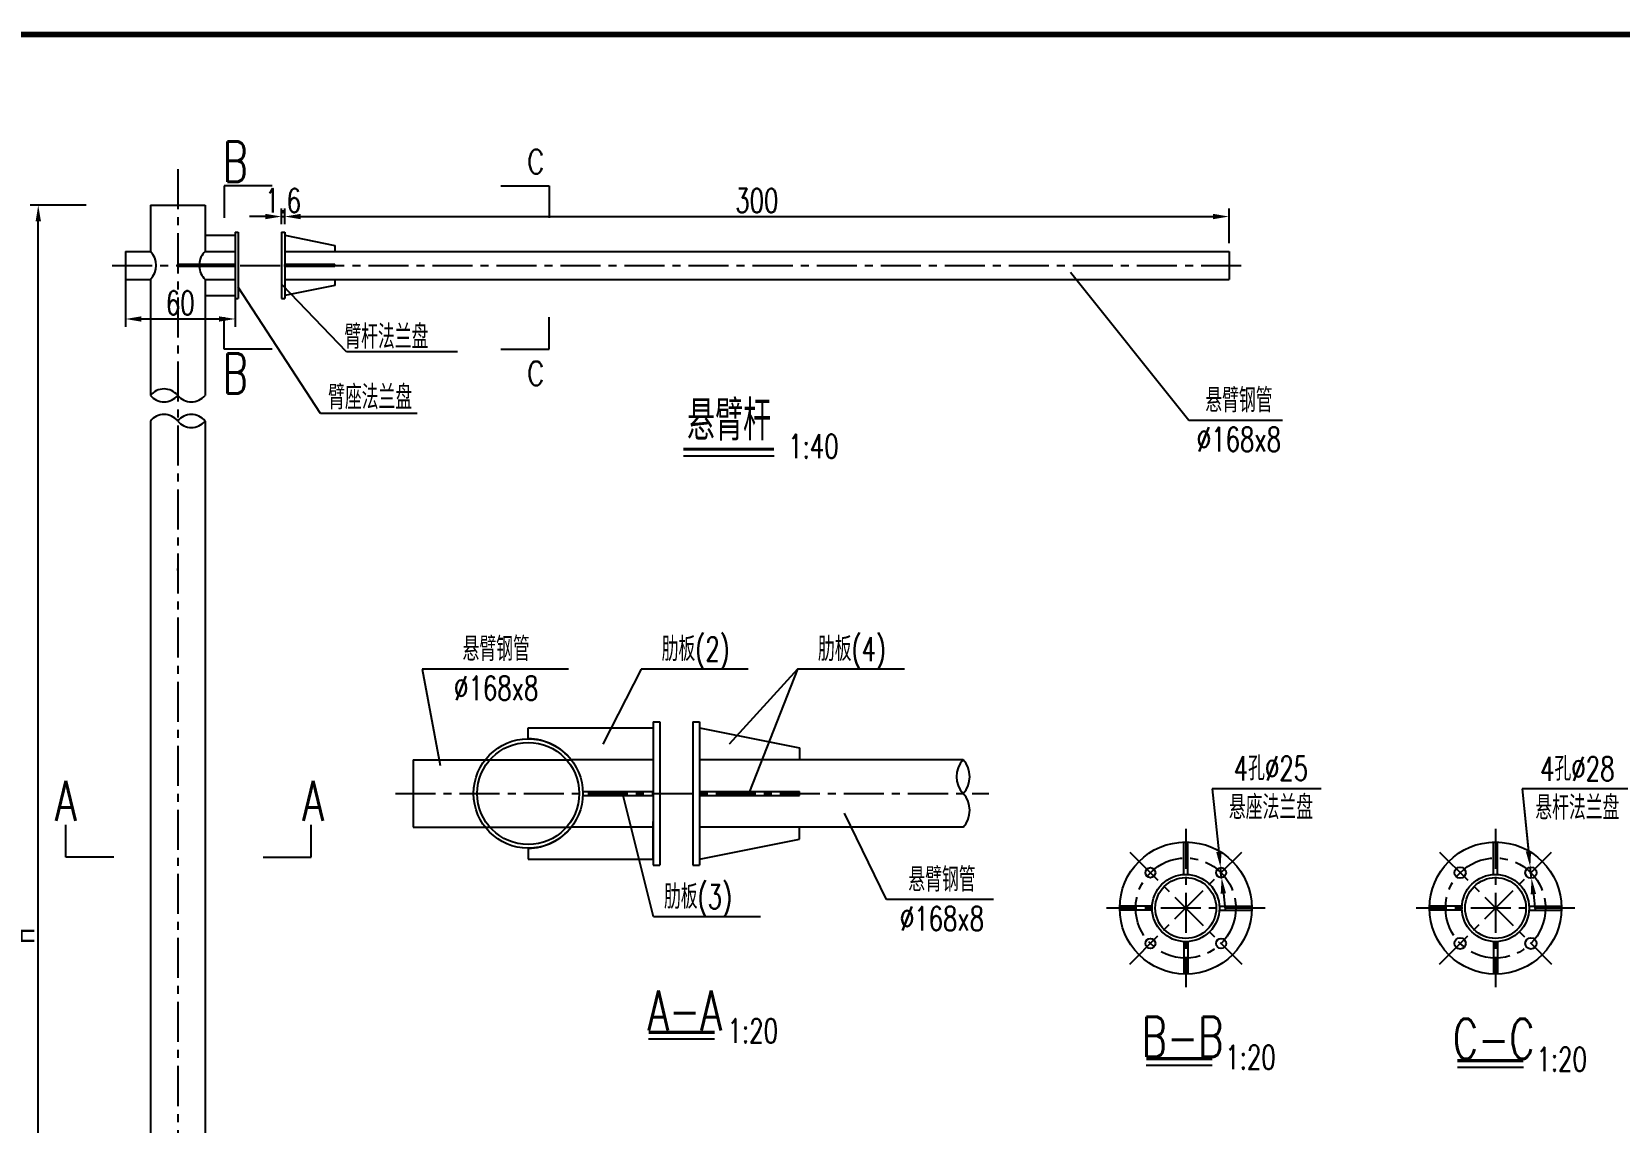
# Model space of a CAD drawing. Extents: x 4349 to 271026, y -15323 to -8945.
# Drawn here: x 4546.1 to 4744.3, y -12030.9 to -11894.7 of the extents above; entities that cross this region are included whole.
import ezdxf
from ezdxf.enums import TextEntityAlignment as Align

# ---------------------------------------------------------------- set-up
doc = ezdxf.new("R2010")
doc.units = 0
doc.header["$LTSCALE"] = 2
doc.header["$PDMODE"] = 32
doc.header["$PDSIZE"] = 0.3
doc.linetypes.add('CENTERX2', pattern=[4, 2.5, -0.5, 0.5, -0.5])
doc.layers.get('DEFPOINTS').update_dxf_attribs({"linetype": 'CONTINUOUS'})
for name, color, linetype in [('中线', 2, 'CENTERX2'), ('图框', 7, 'CONTINUOUS'), ('尺寸标注', 4, 'CONTINUOUS'), ('文字', 7, 'CONTINUOUS'), ('文字符号', 7, 'CONTINUOUS'), ('结构1', 1, 'CONTINUOUS'), ('结构2', 7, 'CONTINUOUS')]:
    doc.layers.add(name, color=color, linetype=linetype)
doc.styles.get("Standard").update_dxf_attribs({"font": 'simplex1.shx', "width": 0.7, "bigfont": 'hztxt.shx'})
doc.styles.add('TEXT', font='romans__.shx', dxfattribs={"width": 0.8, "bigfont": 'hztxt.shx'})
doc.dimstyles.new('1：10', dxfattribs={"dimtxt": 3, "dimasz": 2, "dimexe": 1, "dimexo": 1, "dimgap": 0.5, "dimtad": 1, "dimrnd": 0.0095, "dimdsep": 46, "dimtxsty": 'Standard', "dimcen": 0.09, "dimclrd": 256, "dimclre": 256, "dimadec": 0, "dimazin": 0, "dimtfac": 1, "dimtix": 1, "dimtmove": 2, "dimatfit": 3, "dimfxl": 0, "dimtolj": 1, "dimtzin": 0, "dimarcsym": 0})
doc.dimstyles.new('比例1：15', dxfattribs={"dimtxt": 3, "dimasz": 2, "dimexe": 1, "dimexo": 1, "dimgap": 0.5, "dimtad": 1, "dimlfac": 1.5, "dimzin": 13, "dimdsep": 46, "dimtxsty": 'Standard', "dimcen": -0.09, "dimclrd": 256, "dimclre": 256, "dimclrt": 256, "dimaunit": 1, "dimadec": 0, "dimazin": 0, "dimtfac": 0.0005, "dimtix": 1, "dimtmove": 2, "dimatfit": 3, "dimfxl": 0, "dimtolj": 1, "dimtzin": 13, "dimarcsym": 0})
doc.dimstyles.new('比例1：40', dxfattribs={"dimtxt": 3, "dimasz": 2, "dimexe": 1, "dimexo": 1, "dimgap": 0.5, "dimtad": 1, "dimdec": 0, "dimlfac": 4, "dimzin": 13, "dimdsep": 46, "dimtxsty": 'Standard', "dimcen": -0.09, "dimclrd": 256, "dimclre": 256, "dimclrt": 256, "dimaunit": 1, "dimadec": 0, "dimazin": 0, "dimtfac": 0.0005, "dimtdec": 0, "dimtix": 1, "dimtmove": 2, "dimatfit": 3, "dimfxl": 0, "dimtolj": 1, "dimtzin": 13, "dimarcsym": 0})

# ---------------------------------------------------------------- blocks, each defined once
blk = doc.blocks.new('*D502')
at = {"layer": 'DEFPOINTS', "color": 0, "linetype": 'Continuous'}
for p in [(4577.66, -11917.76), (4577.26, -11919.73), (4577.66, -11919.73)]:
    blk.add_point(p, dxfattribs=at)
at = {"layer": '尺寸标注', "linetype": 'Continuous', "lineweight": -2}
for p, q in [((4575.26, -11917.76), (4573.26, -11917.76)), ((4577.26, -11918.73), (4577.26, -11916.76)), ((4577.26, -11917.76), (4577.66, -11917.76)), ((4577.66, -11918.73), (4577.66, -11916.76)), ((4579.66, -11917.76), (4581.66, -11917.76))]:
    blk.add_line(p, q, dxfattribs=at)
at = {"layer": '尺寸标注', "linetype": 'Continuous'}
for points in [[(4575.26, -11917.42), (4575.26, -11918.09), (4577.26, -11917.76)], [(4579.66, -11917.42), (4579.66, -11918.09), (4577.66, -11917.76)]]:
    blk.add_solid(points, dxfattribs=at)
at = {"layer": '尺寸标注', "linetype": 'Continuous', "insert": (4577.46, -11915.76), "char_height": 3, "attachment_point": 5}
blk.add_mtext('\\A1;1.6', dxfattribs=at)
blk = doc.blocks.new('*D503')
at = {"layer": 'DEFPOINTS', "color": 0, "linetype": 'Continuous'}
for p in [(4695.61, -11917.76), (4577.66, -11919.73), (4695.61, -11922.1)]:
    blk.add_point(p, dxfattribs=at)
at = {"layer": '尺寸标注', "linetype": 'Continuous', "lineweight": -2}
for p, q in [((4577.66, -11918.73), (4577.66, -11916.76)), ((4579.66, -11917.76), (4693.61, -11917.76)), ((4695.61, -11921.1), (4695.61, -11916.76))]:
    blk.add_line(p, q, dxfattribs=at)
at = {"layer": '尺寸标注', "linetype": 'Continuous'}
for points in [[(4579.66, -11917.42), (4579.66, -11918.09), (4577.66, -11917.76)], [(4693.61, -11917.42), (4693.61, -11918.09), (4695.61, -11917.76)]]:
    blk.add_solid(points, dxfattribs=at)
at = {"layer": '尺寸标注', "linetype": 'Continuous', "insert": (4636.63, -11915.76), "char_height": 3, "attachment_point": 5}
blk.add_mtext('\\A1;300', dxfattribs=at)
blk = doc.blocks.new('*D504')
at = {"layer": 'DEFPOINTS', "color": 0, "linetype": 'Continuous'}
for p in [(4557.76, -11922.1), (4571.46, -11922.1), (4571.46, -11930.55)]:
    blk.add_point(p, dxfattribs=at)
at = {"layer": '尺寸标注', "linetype": 'Continuous', "lineweight": -2}
for p, q in [((4557.76, -11924.55), (4557.76, -11931.55)), ((4571.46, -11924.55), (4571.46, -11931.55)), ((4559.76, -11930.55), (4569.46, -11930.55))]:
    blk.add_line(p, q, dxfattribs=at)
at = {"layer": '尺寸标注', "linetype": 'Continuous'}
for points in [[(4559.76, -11930.22), (4559.76, -11930.89), (4557.76, -11930.55)], [(4569.46, -11930.22), (4569.46, -11930.89), (4571.46, -11930.55)]]:
    blk.add_solid(points, dxfattribs=at)
at = {"layer": '尺寸标注', "linetype": 'Continuous', "insert": (4564.61, -11928.55), "char_height": 3, "attachment_point": 5}
blk.add_mtext('\\A1;60', dxfattribs=at)
blk = doc.blocks.new('*D538')
at = {"layer": 'DEFPOINTS', "color": 0, "linetype": 'Continuous'}
for p in [(4546.88, -11916.35), (4560.88, -11916.35), (4546.88, -12098.85)]:
    blk.add_point(p, dxfattribs=at)
at = {"layer": '尺寸标注', "linetype": 'Continuous', "lineweight": -2}
for p, q in [((4552.88, -11916.35), (4545.88, -11916.35)), ((4546.88, -12096.85), (4546.88, -11918.35)), ((4546.88, -12098.85), (4545.88, -12098.85))]:
    blk.add_line(p, q, dxfattribs=at)
at = {"layer": '尺寸标注', "linetype": 'Continuous'}
for points in [[(4546.55, -11918.35), (4547.22, -11918.35), (4546.88, -11916.35)], [(4546.55, -12096.85), (4547.22, -12096.85), (4546.88, -12098.85)]]:
    blk.add_solid(points, dxfattribs=at)
at = {"layer": '尺寸标注', "color": 0, "linetype": 'Continuous', "insert": (4544.88, -12007.6), "char_height": 3, "attachment_point": 5, "rotation": 90}
blk.add_mtext('\\A1;H', dxfattribs=at)

msp = doc.modelspace()

# ---------------------------------------------------------------- linework, layer by layer
at = {"layer": '中线'}
for p, q in [((4564.29655, -11911.85347), (4564.29655, -12125.77211)), ((4556.10905, -11923.85394), (4697.10974, -11923.85394)), ((4591.50998, -11989.81919), (4665.59339, -11989.81919)), ((4690.20051, -11994.22673), (4690.20051, -12014.02673)), ((4728.89451, -11994.22673), (4728.89451, -12014.02673)), ((4683.20015, -11997.12637), (4697.20087, -12011.12709)), ((4683.20015, -12011.12709), (4697.20087, -11997.12637)), ((4721.89415, -12011.12709), (4735.89486, -11997.12637)), ((4721.89415, -11997.12637), (4735.89486, -12011.12709)), ((4700.10051, -12004.12673), (4680.30051, -12004.12673)), ((4738.79451, -12004.12673), (4718.99451, -12004.12673))]:
    msp.add_line(p, q, dxfattribs=at)
for centre in [(4690.20051, -12004.12673), (4728.89451, -12004.12673)]:
    msp.add_circle(centre, 6.25, dxfattribs=at)
at = {"layer": '图框', "const_width": 0.7}
msp.add_lwpolyline([(4916.92857, -11895.02657), (4536.92857, -11895.02657), (4536.92858, -12172.02657), (4916.92858, -12172.02657), (4916.92857, -11895.02657)], dxfattribs=at)
at = {"layer": '尺寸标注', "color": 2}
for p, q in [((4594.83224, -11974.27326), (4597.06839, -11986.31919)), ((4613.12196, -11974.27326), (4594.83224, -11974.27326)), ((4622.18765, -11974.27326), (4617.38936, -11983.6552)), ((4635.56085, -11974.27326), (4622.18765, -11974.27326)), ((4641.70457, -11974.27326), (4633.1555, -11983.6552)), ((4641.70457, -11974.27326), (4635.70492, -11989.56919)), ((4655.07777, -11974.27326), (4641.70457, -11974.27326)), ((4693.49135, -11989.21938), (4694.33908, -11997.09738)), ((4707.13096, -11989.21938), (4693.49135, -11989.21938)), ((4745.40583, -11989.2204), (4732.21676, -11989.22297)), ((4732.21676, -11989.22297), (4733.01522, -11997.10533)), ((4623.72897, -12005.21422), (4619.94995, -11990.06919)), ((4652.83567, -12003.06733), (4647.59608, -11992.2849)), ((4666.17543, -12003.06733), (4652.83567, -12003.06733)), ((4637.10217, -12005.21422), (4623.72897, -12005.21422))]:
    msp.add_line(p, q, dxfattribs=at)
at = {"layer": '尺寸标注', "linetype": 'Continuous'}
for p, q in [((4693.49135, -11989.21938), (4694.33908, -11997.09738)), ((4732.21676, -11989.22297), (4733.00599, -11997.02493)), ((4694.68679, -12000.32873), (4694.55306, -11999.0859)), ((4733.39376, -12000.40275), (4733.23409, -11999.01188)), ((4694.90077, -12002.31725), (4695.11475, -12004.30577)), ((4733.62186, -12002.3897), (4733.84996, -12004.37665))]:
    msp.add_line(p, q, dxfattribs=at)
at = {"layer": '尺寸标注', "linetype": 'ByBlock'}
for centre, start, end in [((4562.5903, -11941.49964), 39.372349, 140.627651), ((4562.5903, -11938.69934), 219.372349, 320.627651), ((4566.0028, -11938.69934), 219.372349, 320.627651), ((4562.5903, -11944.69569), 39.372349, 140.627651), ((4566.0028, -11944.69569), 39.372349, 140.627651), ((4566.0028, -11941.89539), 219.372349, 320.627651)]:
    msp.add_arc(centre, 2.2072, start, end, dxfattribs=at)
at = {"layer": '尺寸标注', "linetype": 'Continuous'}
for points in [[(4694.6705, -11997.06172), (4694.00766, -11997.13304), (4694.55306, -11999.0859)], [(4733.33714, -11996.98691), (4732.67483, -11997.06295), (4733.23409, -11999.01188)], [(4695.23219, -12002.28158), (4694.56935, -12002.35291), (4694.68679, -12000.32873)], [(4733.95302, -12002.35168), (4733.2907, -12002.42771), (4733.39376, -12000.40275)]]:
    msp.add_solid(points, dxfattribs=at)
at = {"layer": '文字'}
for p, q in [((4627.46783, -11947.63236), (4638.78352, -11947.63236)), ((4623.1076, -12020.46296), (4631.34372, -12020.46296)), ((4685.27716, -12023.76467), (4693.51327, -12023.76467)), ((4724.14031, -12024.0103), (4732.37642, -12024.0103))]:
    msp.add_line(p, q, dxfattribs=at)
at = {"layer": '文字', "const_width": 0.4}
for points in [[(4627.46783, -11946.80817), (4638.78352, -11946.80817)], [(4623.1076, -12019.63877), (4631.34372, -12019.63877)], [(4685.27716, -12022.94048), (4693.51327, -12022.94048)], [(4724.14031, -12023.18611), (4732.37642, -12023.18611)]]:
    msp.add_lwpolyline(points, dxfattribs=at)
at = {"layer": '文字符号'}
for p, q in [((4585.38031, -11934.6433), (4577.39231, -11926.33416)), ((4690.59641, -11943.21068), (4675.82664, -11924.76513)), ((4582.14504, -11942.37156), (4571.85905, -11926.5667)), ((4599.26431, -11934.6433), (4585.38031, -11934.6433)), ((4594.19388, -11942.37156), (4582.14504, -11942.37156)), ((4702.30015, -11943.21068), (4690.59641, -11943.21068))]:
    msp.add_line(p, q, dxfattribs=at)
at = {"layer": '结构1'}
for p, q in [((4560.88405, -11916.35394), (4560.88405, -11922.10394)), ((4560.88405, -11916.35394), (4567.70905, -11916.35394)), ((4567.70905, -11916.35394), (4567.70905, -11922.10394)), ((4567.70905, -11920.10394), (4571.45905, -11920.10394)), ((4571.45905, -11919.72894), (4571.85905, -11919.72894)), ((4571.45905, -11919.72894), (4571.45905, -11927.97894)), ((4571.85905, -11919.72894), (4571.85905, -11927.97894)), ((4577.25974, -11919.72894), (4577.65974, -11919.72894)), ((4577.25974, -11919.72894), (4577.25974, -11927.97894)), ((4577.65974, -11919.72894), (4577.65974, -11927.97894)), ((4577.65974, -11920.10394), (4583.90974, -11921.35394)), ((4557.75905, -11922.10394), (4560.88405, -11922.10394)), ((4557.75905, -11922.10394), (4557.75905, -11925.60394)), ((4567.70905, -11922.10394), (4571.45905, -11922.10394)), ((4577.65974, -11922.10394), (4695.60974, -11922.10394)), ((4583.90974, -11921.35394), (4583.90974, -11922.10394)), ((4695.60974, -11922.10394), (4695.60974, -11925.60394)), ((4564.29655, -11923.97894), (4564.29655, -11923.72894)), ((4571.45905, -11923.72894), (4564.29655, -11923.72894)), ((4571.45905, -11923.97894), (4564.29655, -11923.97894)), ((4577.65974, -11923.97894), (4577.65974, -11923.72894)), ((4583.90974, -11923.72894), (4577.65974, -11923.72894)), ((4583.90974, -11923.97894), (4577.65974, -11923.97894)), ((4583.90974, -11923.72894), (4583.90974, -11923.97894)), ((4557.75905, -11925.60394), (4560.88405, -11925.60394)), ((4560.88405, -11925.60394), (4560.88405, -11940.09949)), ((4567.70905, -11925.60394), (4571.45905, -11925.60394)), ((4567.70905, -11925.60394), (4567.70905, -11940.09949)), ((4577.65974, -11925.60394), (4695.60974, -11925.60394)), ((4583.90974, -11926.35394), (4577.65974, -11927.60394)), ((4583.90974, -11925.60394), (4583.90974, -11926.35394)), ((4567.70905, -11927.60394), (4571.45905, -11927.60394)), ((4571.45905, -11927.97894), (4571.85905, -11927.97894)), ((4577.25974, -11927.97894), (4577.65974, -11927.97894)), ((4560.88405, -11943.29554), (4560.88405, -11963.60394)), ((4567.70905, -11943.29554), (4567.70905, -11963.60394)), ((4564.29655, -11961.97894), (4564.29655, -11961.72894)), ((4560.88405, -11963.60394), (4560.88405, -12088.85394)), ((4567.70905, -11963.60394), (4567.70905, -12088.85394)), ((4608.07688, -11982.99419), (4608.07688, -11981.61919)), ((4608.07688, -11981.61919), (4623.70188, -11981.61919)), ((4623.70188, -11980.86919), (4624.50188, -11980.86919)), ((4623.70188, -11980.86919), (4623.70188, -11998.76919)), ((4623.70188, -11981.61919), (4623.70188, -11986.31919)), ((4624.50188, -11980.86919), (4624.50188, -11998.76919)), ((4628.65492, -11980.86919), (4629.45492, -11980.86919)), ((4628.65492, -11980.86919), (4628.65492, -11998.76919)), ((4629.45492, -11980.86919), (4629.45492, -11998.76919)), ((4629.45492, -11981.61919), (4641.95492, -11984.11919)), ((4593.70188, -11985.61919), (4602.69723, -11985.61919)), ((4593.70188, -11985.61919), (4593.70188, -11994.01919)), ((4602.74859, -11985.61919), (4613.45653, -11985.61919)), ((4623.70188, -11985.61919), (4613.45653, -11985.61919)), ((4662.39889, -11985.61919), (4629.45492, -11985.61919)), ((4641.95492, -11984.11919), (4641.95492, -11985.61919)), ((4629.45492, -11989.56919), (4641.95492, -11989.56919)), ((4641.95492, -11990.06919), (4641.95492, -11989.56919)), ((4629.45492, -11990.06919), (4641.95492, -11990.06919)), ((4623.70188, -11998.01919), (4623.70188, -11993.31919)), ((4593.70188, -11994.01919), (4602.69723, -11994.01919)), ((4602.74859, -11994.01919), (4613.45653, -11994.01919)), ((4623.70188, -11994.01919), (4613.45653, -11994.01919)), ((4662.39889, -11994.01919), (4629.45492, -11994.01919)), ((4629.45492, -11998.01919), (4641.95492, -11995.51919)), ((4641.95492, -11995.51919), (4641.95492, -11994.01919)), ((4608.07688, -11996.64419), (4608.07688, -11998.01919)), ((4608.07688, -11998.01919), (4623.70188, -11998.01919)), ((4623.70188, -11998.76919), (4624.50188, -11998.76919)), ((4628.65492, -11998.76919), (4629.45492, -11998.76919))]:
    msp.add_line(p, q, dxfattribs=at)
for points in [[(4614.8973, -11989.56919), (4623.70188, -11989.56919)], [(4614.8973, -11990.06919), (4623.70188, -11990.06919)]]:
    msp.add_lwpolyline(points, dxfattribs=at)
for centre, radius in [((4690.20051, -12004.12673), 8.25), ((4728.89451, -12004.12673), 8.25), ((4690.20051, -12004.12673), 4.2), ((4690.20051, -12004.12673), 3.8), ((4728.89451, -12004.12673), 4.2), ((4728.89451, -12004.12673), 3.8)]:
    msp.add_circle(centre, radius, dxfattribs=at)
for centre, radius, start, end in [((4559.12369, -11923.85394), 2.48221, 315.1691386, 44.8308614), ((4569.46941, -11923.85394), 2.48221, 135.1691386, 177.1134606), ((4569.46941, -11923.85394), 2.48221, 182.8865394, 224.8308614), ((4608.07688, -11989.81919), 6.825, 37.9798724, 90), ((4608.07688, -11989.81919), 6.825, 270, 322.0201276)]:
    msp.add_arc(centre, radius, start, end, dxfattribs=at)
at = {"layer": '结构2', "color": 1}
for p, q in [((4570.10058, -11913.90718), (4570.10058, -11917.90718)), ((4610.67685, -11913.90718), (4610.67685, -11917.90718)), ((4570.10058, -11934.34199), (4570.10058, -11930.34199)), ((4610.67685, -11934.34199), (4610.67685, -11930.34199)), ((4550.31608, -11997.75301), (4550.31608, -11993.75301)), ((4580.9878, -11997.75301), (4580.9878, -11993.75301))]:
    msp.add_line(p, q, dxfattribs=at)
at = {"layer": '结构2'}
for p, q in [((4576.10058, -11913.90718), (4570.10058, -11913.90718)), ((4604.67685, -11913.90718), (4610.67685, -11913.90718)), ((4576.10058, -11934.34199), (4570.10058, -11934.34199)), ((4604.67685, -11934.34199), (4610.67685, -11934.34199)), ((4556.31608, -11997.75301), (4550.31608, -11997.75301)), ((4574.9878, -11997.75301), (4580.9878, -11997.75301)), ((4689.95051, -11999.93418), (4689.95051, -11995.92673)), ((4690.45051, -11995.92673), (4689.95051, -11995.92673)), ((4690.45051, -11999.93418), (4690.45051, -11995.92673)), ((4729.14451, -11995.92673), (4728.64451, -11995.92673)), ((4728.64451, -11999.93418), (4728.64451, -11995.92673)), ((4729.14451, -11999.93418), (4729.14451, -11995.92673)), ((4686.00796, -12003.87673), (4682.00051, -12003.87673)), ((4682.00051, -12003.87673), (4682.00051, -12004.37673)), ((4686.00796, -12004.37673), (4682.00051, -12004.37673)), ((4694.39306, -12003.87673), (4698.40051, -12003.87673)), ((4694.39306, -12004.37673), (4698.40051, -12004.37673)), ((4698.40051, -12003.87673), (4698.40051, -12004.37673)), ((4720.69451, -12003.87673), (4720.69451, -12004.37673)), ((4724.70195, -12003.87673), (4720.69451, -12003.87673)), ((4724.70195, -12004.37673), (4720.69451, -12004.37673)), ((4733.08706, -12003.87673), (4737.09451, -12003.87673)), ((4733.08706, -12004.37673), (4737.09451, -12004.37673)), ((4737.09451, -12003.87673), (4737.09451, -12004.37673)), ((4689.95051, -12008.31928), (4689.95051, -12012.32673)), ((4690.45051, -12008.31928), (4690.45051, -12012.32673)), ((4728.64451, -12008.31928), (4728.64451, -12012.32673)), ((4729.14451, -12008.31928), (4729.14451, -12012.32673)), ((4690.45051, -12012.32673), (4689.95051, -12012.32673)), ((4729.14451, -12012.32673), (4728.64451, -12012.32673))]:
    msp.add_line(p, q, dxfattribs=at)
for centre, radius in [((4608.07688, -11989.81919), 6.825), ((4608.07688, -11989.81919), 6.375), ((4685.78109, -11999.70731), 0.625), ((4694.61993, -11999.70731), 0.625), ((4724.47509, -11999.70731), 0.7), ((4733.31392, -11999.70731), 0.7), ((4685.78109, -12008.54615), 0.625), ((4694.61993, -12008.54615), 0.625), ((4724.47509, -12008.54615), 0.7), ((4733.31392, -12008.54615), 0.7)]:
    msp.add_circle(centre, radius, dxfattribs=at)
for centre, start, end in [((4664.66633, -11987.71919), 137.1955605, 222.8044395), ((4660.13145, -11987.71919), 317.1955605, 42.8044395), ((4660.13145, -11991.91919), 317.1955605, 42.8044395)]:
    msp.add_arc(centre, 3.09052, start, end, dxfattribs=at)

# ---------------------------------------------------------------- texts
at = {"layer": '文字', "width": 0.7}
for s, height, p in [('B', 5, (4571.47865, -11910.90339)), ('臂杆法兰盘', 3, (4590.36372, -11932.77732)), ('B', 5, (4571.47865, -11937.34578)), ('臂座法兰盘', 3, (4588.33218, -11940.33488)), ('悬臂杆', 5, (4633.15919, -11943.23092)), ('悬臂钢管', 3, (4696.84458, -11940.71068)), ('%%C168x8', 3, (4696.84458, -11945.58338)), ('1:40', 3, (4643.69839, -11946.44812)), ('悬臂钢管', 3, (4604.07494, -11971.77326)), ('肋板(2)', 3, (4629.00022, -11971.77326)), ('肋板(4)', 3, (4648.51714, -11971.77326)), ('%%C168x8', 3, (4604.07494, -11976.64596)), ('4孔%%c25', 3, (4700.8403, -11986.67705)), ('4孔%%c28', 3, (4739.1107, -11986.71938)), ('A', 5, (4550.31608, -11990.75301)), ('A', 5, (4581.21637, -11990.75301)), ('悬座法兰盘', 3, (4700.8403, -11991.54975)), ('悬杆法兰盘', 3, (4739.1107, -11991.59208)), ('悬臂钢管', 3, (4659.7537, -12000.56733)), ('肋板(3)', 3, (4629.29619, -12002.71422)), ('%%C168x8', 3, (4659.7537, -12005.44003)), ('A-A', 5, (4627.63007, -12016.9073)), ('1:20', 3, (4636.12354, -12019.46192)), ('B-B', 5, (4689.79962, -12020.20902)), ('C-C', 5, (4728.66277, -12020.45464)), ('1:20', 3, (4698.29309, -12022.76364)), ('1:20', 3, (4737.15625, -12023.00926))]:
    msp.add_text(s, height=height, dxfattribs=at).set_placement(p, align=Align.MIDDLE_CENTER)
at = {"layer": '文字', "style": 'TEXT', "width": 0.8}
for p in [(4609.01964, -11910.90339), (4609.01964, -11937.34578)]:
    msp.add_text('C', height=3, dxfattribs=at).set_placement(p, align=Align.MIDDLE_CENTER)

# ---------------------------------------------------------------- dimensions: what is measured, and where the dimension line sits
at = {"layer": '尺寸标注', "linetype": 'Continuous'}
for base, p1, p2, text, dimstyle, picture, middle in [((4577.65974, -11917.75551), (4577.25974, -11919.72894), (4577.65974, -11919.72894), '1.6', '比例1：15', '*D502', (4577.45974, -11915.75551)), ((4695.60974, -11917.75551), (4577.65974, -11919.72894), (4695.60974, -11922.10394), '300', '比例1：15', '*D503', (4636.63474, -11915.75551)), ((4571.45905, -11930.55279), (4557.75905, -11922.10394), (4571.45905, -11922.10394), '60', '比例1：40', '*D504', (4564.60905, -11928.55279))]:
    dim = msp.add_linear_dim(base=base, p1=p1, p2=p2, text=text, dimstyle=dimstyle, dxfattribs=at)
    dim.commit()
    dim.dimension.update_dxf_attribs({"geometry": picture, "text_midpoint": middle})
dim = msp.add_linear_dim(base=(4546.88178, -11916.35394), p1=(4546.88178, -12098.85394), p2=(4560.88405, -11916.35394), angle=90, text='H', dimstyle='1：10', dxfattribs=at)
dim.commit()
dim.dimension.update_dxf_attribs({"geometry": '*D538', "text_midpoint": (4544.88178, -12007.60394)})

doc.saveas('drawing.dxf')
